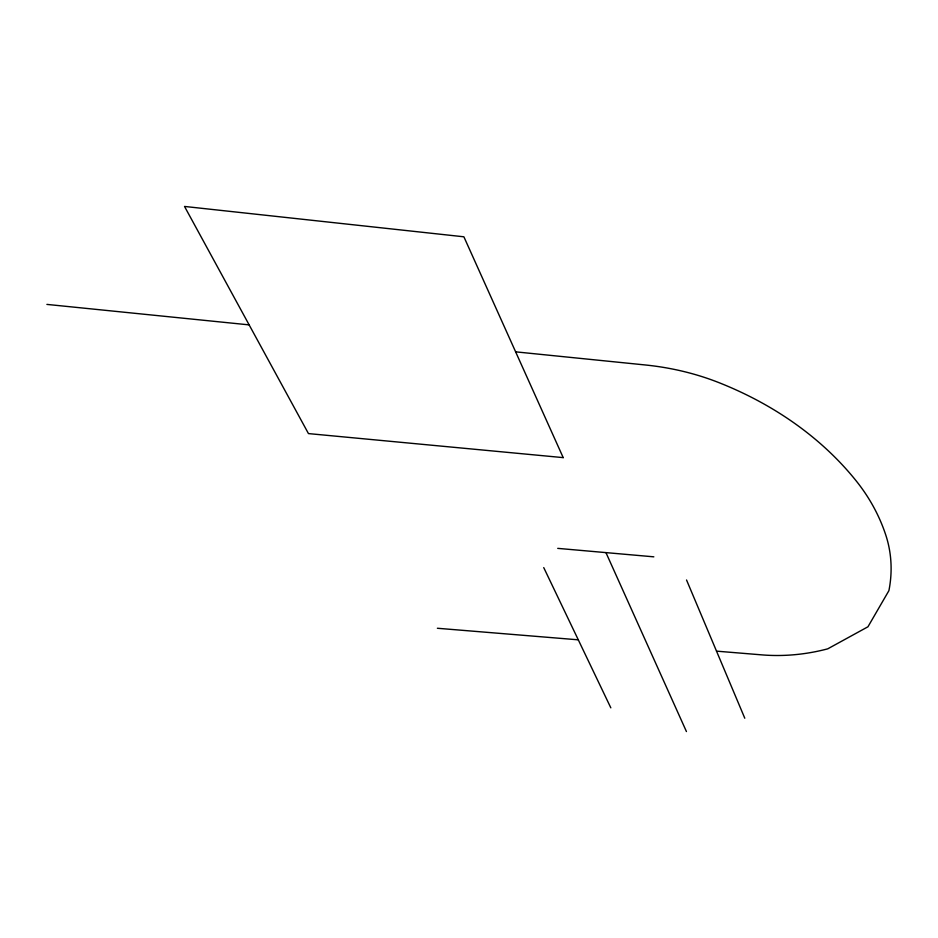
<?xml version="1.0" encoding="UTF-8"?>
<svg xmlns="http://www.w3.org/2000/svg" width="938" height="938" viewBox="0 0 938 938"><rect width="100%" height="100%" fill="white"/><g stroke="black" fill="none" stroke-linecap="round" stroke-linejoin="round"><path stroke-width="1.41" d="M437.389 628.261L578.289 639.822M716.526 651.148L762.031 654.888A167.761 137.018 -19.8 0 0 827.738 648.838L867.955 626.783L888.907 590.659A162.391 131.32 -15.5 0 0 885.671 534.707A251.044 203.722 -11.5 0 0 856.019 480.678A370.557 296.678 -6.5 0 0 719.516 382.868A253.987 209.561 -9.9 0 0 645.356 364.976L515.63 351.844M557.735 548.367L653.833 556.832M46.9 304.404L249.133 324.876M543.735 567.596L610.826 707.838M605.948 552.611L686.44 731.558M686.534 579.989L744.784 718.215M563.21 457.627L308.461 433.591L184.516 206.442L463.888 236.798L563.21 457.627"/></g></svg>
